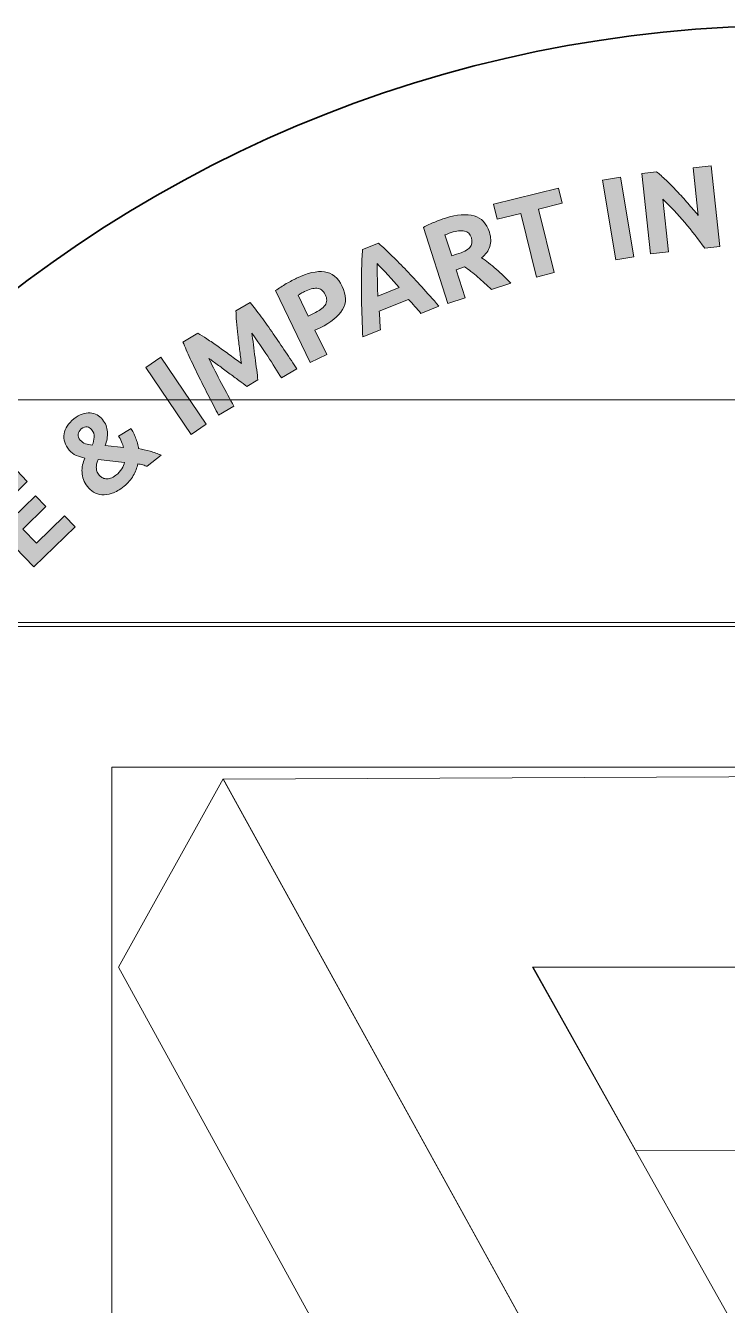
# Model space of a CAD drawing. Header units: inches. Extents: x -2274 to 2242, y -41 to -2.
# Drawn here: x 17.11 to 27.8, y -21.41 to -1.91 of the extents above; entities that cross this region are included whole.
import ezdxf

# ---------------------------------------------------------------- set-up
doc = ezdxf.new("R2010")
doc.units = ezdxf.units.IN
doc.header["$MEASUREMENT"] = 0
doc.layers.add('Layer 3', color=7, linetype='Continuous')

# ---------------------------------------------------------------- blocks, each defined once
blk = doc.blocks.new('block 10')
at = {"layer": 'Layer 3', "true_color": 0xffffff}
h = blk.add_hatch(color=7, dxfattribs=at)
h.dxf.hatch_style = 2
edge = h.paths.add_edge_path()
edge.add_spline(control_points=[(27.453, -5.3), (27.358, -5.169), (27.258, -5.039), (27.15, -4.912), (27.044, -4.786), (26.932, -4.667), (26.815, -4.557), (26.815, -4.557), (26.902, -5.36), (26.902, -5.36), (26.902, -5.36), (26.63, -5.39), (26.63, -5.39), (26.63, -5.39), (26.496, -4.163), (26.496, -4.163), (26.496, -4.163), (26.721, -4.139), (26.721, -4.139), (26.764, -4.174), (26.812, -4.217), (26.866, -4.268), (26.919, -4.32), (26.974, -4.375), (27.03, -4.434), (27.086, -4.493), (27.141, -4.554), (27.197, -4.618), (27.253, -4.682), (27.306, -4.743), (27.355, -4.802), (27.355, -4.802), (27.277, -4.079), (27.277, -4.079), (27.277, -4.079), (27.551, -4.049), (27.551, -4.049), (27.551, -4.049), (27.684, -5.275), (27.684, -5.275), (27.684, -5.275), (27.453, -5.3), (27.453, -5.3)], knot_values=[0, 0, 0, 0, 1, 1, 1, 2, 2, 2, 3, 3, 3, 4, 4, 4, 5, 5, 5, 6, 6, 6, 7, 7, 7, 8, 8, 8, 9, 9, 9, 10, 10, 10, 11, 11, 11, 12, 12, 12, 13, 13, 13, 14, 14, 14, 14], degree=3, periodic=1)
h = blk.add_hatch(color=7, dxfattribs=at)
h.dxf.hatch_style = 2
h.paths.add_polyline_path([(25.897, -4.265), (26.171, -4.219), (26.374, -5.436), (26.1, -5.482)])
h = blk.add_hatch(color=7, dxfattribs=at)
h.dxf.hatch_style = 2
h.paths.add_polyline_path([(25.227, -4.388), (25.284, -4.618), (24.922, -4.707), (25.16, -5.675), (24.89, -5.742), (24.653, -4.774), (24.291, -4.862), (24.235, -4.632)])
h = blk.add_hatch(color=7, dxfattribs=at)
h.dxf.hatch_style = 2
edge = h.paths.add_edge_path()
edge.add_spline(control_points=[(23.503, -4.845), (23.68, -4.789), (23.825, -4.777), (23.939, -4.81), (24.053, -4.842), (24.13, -4.925), (24.173, -5.057), (24.199, -5.14), (24.201, -5.213), (24.18, -5.277), (24.158, -5.34), (24.117, -5.398), (24.055, -5.45), (24.088, -5.472), (24.124, -5.498), (24.162, -5.527), (24.2, -5.557), (24.238, -5.588), (24.277, -5.621), (24.315, -5.654), (24.354, -5.69), (24.392, -5.727), (24.43, -5.764), (24.466, -5.801), (24.499, -5.837), (24.499, -5.837), (24.204, -5.931), (24.204, -5.931), (24.17, -5.9), (24.136, -5.868), (24.101, -5.835), (24.066, -5.803), (24.031, -5.771), (23.996, -5.742), (23.961, -5.712), (23.927, -5.684), (23.893, -5.658), (23.86, -5.631), (23.828, -5.608), (23.796, -5.588), (23.796, -5.588), (23.666, -5.63), (23.666, -5.63), (23.666, -5.63), (23.803, -6.059), (23.803, -6.059), (23.803, -6.059), (23.538, -6.143), (23.538, -6.143), (23.538, -6.143), (23.169, -4.985), (23.169, -4.985), (23.223, -4.955), (23.28, -4.929), (23.34, -4.904), (23.4, -4.88), (23.455, -4.86), (23.503, -4.845)], knot_values=[0, 0, 0, 0, 1, 1, 1, 2, 2, 2, 3, 3, 3, 4, 4, 4, 5, 5, 5, 6, 6, 6, 7, 7, 7, 8, 8, 8, 9, 9, 9, 10, 10, 10, 11, 11, 11, 12, 12, 12, 13, 13, 13, 14, 14, 14, 15, 15, 15, 16, 16, 16, 17, 17, 17, 18, 18, 18, 19, 19, 19, 19], degree=3, periodic=1)
edge = h.paths.add_edge_path()
edge.add_spline(control_points=[(23.59, -5.065), (23.571, -5.072), (23.554, -5.078), (23.539, -5.084), (23.524, -5.09), (23.51, -5.095), (23.497, -5.101), (23.497, -5.101), (23.599, -5.42), (23.599, -5.42), (23.599, -5.42), (23.673, -5.396), (23.673, -5.396), (23.773, -5.364), (23.84, -5.329), (23.875, -5.291), (23.91, -5.252), (23.918, -5.203), (23.899, -5.143), (23.881, -5.085), (23.846, -5.051), (23.795, -5.041), (23.743, -5.03), (23.675, -5.038), (23.59, -5.065)], knot_values=[0, 0, 0, 0, 1, 1, 1, 2, 2, 2, 3, 3, 3, 4, 4, 4, 5, 5, 5, 6, 6, 6, 7, 7, 7, 8, 8, 8, 8], degree=3, periodic=1)
h = blk.add_hatch(color=7, dxfattribs=at)
h.dxf.hatch_style = 2
edge = h.paths.add_edge_path()
edge.add_spline(control_points=[(23.128, -6.296), (23.099, -6.261), (23.069, -6.226), (23.038, -6.19), (23.006, -6.154), (22.975, -6.118), (22.943, -6.082), (22.943, -6.082), (22.496, -6.262), (22.496, -6.262), (22.499, -6.31), (22.501, -6.358), (22.504, -6.405), (22.506, -6.453), (22.509, -6.499), (22.512, -6.544), (22.512, -6.544), (22.245, -6.652), (22.245, -6.652), (22.238, -6.511), (22.233, -6.381), (22.23, -6.26), (22.226, -6.141), (22.224, -6.027), (22.224, -5.919), (22.224, -5.812), (22.225, -5.71), (22.227, -5.612), (22.229, -5.514), (22.234, -5.418), (22.241, -5.323), (22.241, -5.323), (22.485, -5.225), (22.485, -5.225), (22.554, -5.289), (22.624, -5.355), (22.694, -5.424), (22.764, -5.492), (22.836, -5.565), (22.911, -5.642), (22.985, -5.72), (23.063, -5.803), (23.143, -5.892), (23.224, -5.981), (23.311, -6.079), (23.404, -6.184), (23.404, -6.184), (23.128, -6.296), (23.128, -6.296)], knot_values=[0, 0, 0, 0, 1, 1, 1, 2, 2, 2, 3, 3, 3, 4, 4, 4, 5, 5, 5, 6, 6, 6, 7, 7, 7, 8, 8, 8, 9, 9, 9, 10, 10, 10, 11, 11, 11, 12, 12, 12, 13, 13, 13, 14, 14, 14, 15, 15, 15, 16, 16, 16, 16], degree=3, periodic=1)
edge = h.paths.add_edge_path()
edge.add_spline(control_points=[(22.462, -5.536), (22.463, -5.554), (22.463, -5.58), (22.464, -5.613), (22.464, -5.647), (22.465, -5.685), (22.466, -5.728), (22.467, -5.771), (22.468, -5.819), (22.469, -5.871), (22.469, -5.923), (22.471, -5.977), (22.473, -6.034), (22.473, -6.034), (22.8, -5.902), (22.8, -5.902), (22.762, -5.859), (22.726, -5.819), (22.691, -5.78), (22.657, -5.742), (22.625, -5.707), (22.595, -5.675), (22.565, -5.644), (22.539, -5.616), (22.516, -5.592), (22.493, -5.568), (22.475, -5.549), (22.462, -5.536)], knot_values=[0, 0, 0, 0, 1, 1, 1, 2, 2, 2, 3, 3, 3, 4, 4, 4, 5, 5, 5, 6, 6, 6, 7, 7, 7, 8, 8, 8, 9, 9, 9, 9], degree=3, periodic=1)
h = blk.add_hatch(color=7, dxfattribs=at)
h.dxf.hatch_style = 2
edge = h.paths.add_edge_path()
edge.add_spline(control_points=[(21.236, -5.76), (21.402, -5.68), (21.543, -5.647), (21.66, -5.663), (21.777, -5.678), (21.867, -5.752), (21.931, -5.885), (21.996, -6.018), (21.998, -6.136), (21.936, -6.239), (21.875, -6.342), (21.761, -6.433), (21.595, -6.514), (21.595, -6.514), (21.516, -6.552), (21.516, -6.552), (21.516, -6.552), (21.695, -6.924), (21.695, -6.924), (21.695, -6.924), (21.445, -7.044), (21.445, -7.044), (21.445, -7.044), (20.917, -5.949), (20.917, -5.949), (20.966, -5.912), (21.02, -5.877), (21.079, -5.843), (21.138, -5.81), (21.19, -5.782), (21.236, -5.76)], knot_values=[0, 0, 0, 0, 1, 1, 1, 2, 2, 2, 3, 3, 3, 4, 4, 4, 5, 5, 5, 6, 6, 6, 7, 7, 7, 8, 8, 8, 9, 9, 9, 10, 10, 10, 10], degree=3, periodic=1)
edge = h.paths.add_edge_path()
edge.add_spline(control_points=[(21.355, -5.965), (21.337, -5.974), (21.32, -5.983), (21.302, -5.992), (21.285, -6.002), (21.271, -6.011), (21.258, -6.018), (21.258, -6.018), (21.413, -6.338), (21.413, -6.338), (21.413, -6.338), (21.492, -6.3), (21.492, -6.3), (21.578, -6.259), (21.638, -6.216), (21.67, -6.171), (21.703, -6.126), (21.703, -6.072), (21.672, -6.008), (21.658, -5.977), (21.639, -5.954), (21.618, -5.939), (21.597, -5.924), (21.574, -5.915), (21.547, -5.913), (21.52, -5.911), (21.491, -5.915), (21.458, -5.924), (21.426, -5.934), (21.392, -5.948), (21.355, -5.965)], knot_values=[0, 0, 0, 0, 1, 1, 1, 2, 2, 2, 3, 3, 3, 4, 4, 4, 5, 5, 5, 6, 6, 6, 7, 7, 7, 8, 8, 8, 9, 9, 9, 10, 10, 10, 10], degree=3, periodic=1)
h = blk.add_hatch(color=7, dxfattribs=at)
h.dxf.hatch_style = 2
edge = h.paths.add_edge_path()
edge.add_spline(control_points=[(19.734, -6.598), (19.772, -6.621), (19.818, -6.65), (19.871, -6.685), (19.924, -6.721), (19.981, -6.76), (20.041, -6.802), (20.101, -6.844), (20.162, -6.888), (20.223, -6.933), (20.284, -6.978), (20.342, -7.021), (20.396, -7.061), (20.387, -6.995), (20.377, -6.924), (20.368, -6.848), (20.358, -6.773), (20.349, -6.698), (20.341, -6.625), (20.333, -6.552), (20.326, -6.484), (20.321, -6.42), (20.316, -6.356), (20.313, -6.302), (20.312, -6.257), (20.312, -6.257), (20.529, -6.129), (20.529, -6.129), (20.581, -6.193), (20.637, -6.267), (20.697, -6.349), (20.757, -6.431), (20.819, -6.518), (20.881, -6.608), (20.943, -6.699), (21.005, -6.79), (21.067, -6.882), (21.129, -6.974), (21.186, -7.061), (21.24, -7.142), (21.24, -7.142), (21.007, -7.279), (21.007, -7.279), (20.943, -7.178), (20.872, -7.068), (20.796, -6.949), (20.719, -6.831), (20.639, -6.712), (20.556, -6.595), (20.563, -6.648), (20.57, -6.708), (20.578, -6.773), (20.587, -6.839), (20.595, -6.904), (20.604, -6.969), (20.612, -7.035), (20.62, -7.097), (20.628, -7.156), (20.635, -7.216), (20.642, -7.267), (20.647, -7.309), (20.647, -7.309), (20.48, -7.408), (20.48, -7.408), (20.446, -7.382), (20.405, -7.352), (20.356, -7.317), (20.307, -7.281), (20.257, -7.244), (20.204, -7.205), (20.151, -7.165), (20.098, -7.127), (20.045, -7.088), (19.992, -7.049), (19.943, -7.014), (19.9, -6.981), (19.962, -7.111), (20.027, -7.238), (20.093, -7.363), (20.16, -7.488), (20.222, -7.603), (20.28, -7.708), (20.28, -7.708), (20.047, -7.845), (20.047, -7.845), (20.002, -7.759), (19.954, -7.666), (19.903, -7.568), (19.853, -7.47), (19.803, -7.371), (19.754, -7.273), (19.705, -7.174), (19.659, -7.079), (19.616, -6.986), (19.573, -6.894), (19.536, -6.809), (19.505, -6.732), (19.505, -6.732), (19.734, -6.598), (19.734, -6.598)], knot_values=[0, 0, 0, 0, 1, 1, 1, 2, 2, 2, 3, 3, 3, 4, 4, 4, 5, 5, 5, 6, 6, 6, 7, 7, 7, 8, 8, 8, 9, 9, 9, 10, 10, 10, 11, 11, 11, 12, 12, 12, 13, 13, 13, 14, 14, 14, 15, 15, 15, 16, 16, 16, 17, 17, 17, 18, 18, 18, 19, 19, 19, 20, 20, 20, 21, 21, 21, 22, 22, 22, 23, 23, 23, 24, 24, 24, 25, 25, 25, 26, 26, 26, 27, 27, 27, 28, 28, 28, 29, 29, 29, 30, 30, 30, 31, 31, 31, 32, 32, 32, 33, 33, 33, 33], degree=3, periodic=1)
h = blk.add_hatch(color=7, dxfattribs=at)
h.dxf.hatch_style = 2
h.paths.add_polyline_path([(18.938, -7.12), (19.167, -6.964), (19.861, -7.984), (19.632, -8.14)])
h = blk.add_hatch(color=7, dxfattribs=at)
h.dxf.hatch_style = 2
edge = h.paths.add_edge_path()
edge.add_spline(control_points=[(18.051, -8.936), (18.023, -8.901), (18.002, -8.865), (17.989, -8.828), (17.976, -8.791), (17.969, -8.753), (17.967, -8.716), (17.965, -8.679), (17.968, -8.642), (17.976, -8.606), (17.984, -8.569), (17.995, -8.535), (18.009, -8.5), (17.965, -8.491), (17.922, -8.478), (17.88, -8.461), (17.837, -8.444), (17.801, -8.417), (17.772, -8.38), (17.706, -8.299), (17.68, -8.216), (17.694, -8.133), (17.708, -8.049), (17.758, -7.973), (17.844, -7.904), (17.887, -7.869), (17.93, -7.844), (17.971, -7.83), (18.013, -7.816), (18.053, -7.81), (18.091, -7.812), (18.128, -7.815), (18.163, -7.825), (18.196, -7.842), (18.228, -7.859), (18.256, -7.883), (18.281, -7.914), (18.326, -7.971), (18.35, -8.034), (18.354, -8.103), (18.357, -8.173), (18.346, -8.242), (18.321, -8.311), (18.321, -8.311), (18.601, -8.34), (18.601, -8.34), (18.595, -8.315), (18.584, -8.286), (18.569, -8.251), (18.554, -8.217), (18.539, -8.189), (18.524, -8.166), (18.524, -8.166), (18.714, -8.05), (18.714, -8.05), (18.727, -8.069), (18.739, -8.091), (18.751, -8.115), (18.763, -8.14), (18.774, -8.166), (18.784, -8.192), (18.794, -8.219), (18.803, -8.247), (18.812, -8.275), (18.82, -8.304), (18.826, -8.331), (18.83, -8.357), (18.886, -8.366), (18.945, -8.379), (19.004, -8.396), (19.064, -8.413), (19.12, -8.433), (19.172, -8.456), (19.172, -8.456), (18.961, -8.626), (18.961, -8.626), (18.943, -8.62), (18.921, -8.613), (18.893, -8.605), (18.866, -8.598), (18.841, -8.592), (18.817, -8.59), (18.804, -8.649), (18.781, -8.709), (18.748, -8.768), (18.715, -8.827), (18.668, -8.882), (18.607, -8.931), (18.542, -8.983), (18.481, -9.018), (18.425, -9.037), (18.368, -9.056), (18.317, -9.063), (18.27, -9.059), (18.223, -9.054), (18.181, -9.041), (18.144, -9.018), (18.108, -8.995), (18.077, -8.968), (18.051, -8.936)], knot_values=[0, 0, 0, 0, 1, 1, 1, 2, 2, 2, 3, 3, 3, 4, 4, 4, 5, 5, 5, 6, 6, 6, 7, 7, 7, 8, 8, 8, 9, 9, 9, 10, 10, 10, 11, 11, 11, 12, 12, 12, 13, 13, 13, 14, 14, 14, 15, 15, 15, 16, 16, 16, 17, 17, 17, 18, 18, 18, 19, 19, 19, 20, 20, 20, 21, 21, 21, 22, 22, 22, 23, 23, 23, 24, 24, 24, 25, 25, 25, 26, 26, 26, 27, 27, 27, 28, 28, 28, 29, 29, 29, 30, 30, 30, 31, 31, 31, 32, 32, 32, 33, 33, 33, 33], degree=3, periodic=1)
edge = h.paths.add_edge_path()
edge.add_spline(control_points=[(18.112, -8.065), (18.095, -8.044), (18.073, -8.031), (18.046, -8.025), (18.019, -8.019), (17.989, -8.03), (17.956, -8.056), (17.927, -8.079), (17.911, -8.107), (17.909, -8.138), (17.908, -8.169), (17.918, -8.199), (17.941, -8.228), (17.961, -8.252), (17.986, -8.269), (18.018, -8.281), (18.051, -8.292), (18.086, -8.3), (18.124, -8.303), (18.14, -8.262), (18.15, -8.222), (18.153, -8.181), (18.156, -8.141), (18.142, -8.103), (18.112, -8.065)], knot_values=[0, 0, 0, 0, 1, 1, 1, 2, 2, 2, 3, 3, 3, 4, 4, 4, 5, 5, 5, 6, 6, 6, 7, 7, 7, 8, 8, 8, 8], degree=3, periodic=1)
edge = h.paths.add_edge_path()
edge.add_spline(control_points=[(18.228, -8.761), (18.239, -8.774), (18.253, -8.786), (18.27, -8.797), (18.288, -8.807), (18.308, -8.814), (18.33, -8.816), (18.353, -8.818), (18.377, -8.816), (18.403, -8.808), (18.429, -8.8), (18.455, -8.785), (18.483, -8.763), (18.522, -8.731), (18.552, -8.699), (18.573, -8.665), (18.594, -8.631), (18.608, -8.598), (18.614, -8.566), (18.614, -8.566), (18.211, -8.523), (18.211, -8.523), (18.204, -8.54), (18.198, -8.558), (18.193, -8.577), (18.188, -8.596), (18.185, -8.616), (18.185, -8.637), (18.185, -8.657), (18.188, -8.678), (18.194, -8.699), (18.2, -8.72), (18.211, -8.74), (18.228, -8.761)], knot_values=[0, 0, 0, 0, 1, 1, 1, 2, 2, 2, 3, 3, 3, 4, 4, 4, 5, 5, 5, 6, 6, 6, 7, 7, 7, 8, 8, 8, 9, 9, 9, 10, 10, 10, 11, 11, 11, 11], degree=3, periodic=1)
h = blk.add_hatch(color=7, dxfattribs=at)
h.dxf.hatch_style = 2
h.paths.add_polyline_path([(17.235, -10.157), (16.375, -9.273), (16.972, -8.692), (17.134, -8.859), (16.736, -9.246), (16.905, -9.42), (17.259, -9.076), (17.417, -9.239), (17.064, -9.583), (17.272, -9.796), (17.699, -9.38), (17.861, -9.547)])
at = {"layer": 'Layer 3', "lineweight": 0}
for points in [[(25.897, -4.265), (26.171, -4.219), (26.374, -5.436), (26.1, -5.482), (25.897, -4.265)], [(25.227, -4.388), (25.284, -4.618), (24.922, -4.707), (25.16, -5.675), (24.89, -5.742), (24.653, -4.774), (24.291, -4.862), (24.235, -4.632), (25.227, -4.388)], [(18.938, -7.12), (19.167, -6.964), (19.861, -7.984), (19.632, -8.14), (18.938, -7.12)], [(17.235, -10.157), (16.375, -9.273), (16.972, -8.692), (17.134, -8.859), (16.736, -9.246), (16.905, -9.42), (17.259, -9.076), (17.417, -9.239), (17.064, -9.583), (17.272, -9.796), (17.699, -9.38), (17.861, -9.547), (17.235, -10.157)]]:
    blk.add_lwpolyline(points, dxfattribs=at)
for points, knots in [([(27.453, -5.3), (27.358, -5.169), (27.258, -5.039), (27.15, -4.912), (27.044, -4.786), (26.932, -4.667), (26.815, -4.557), (26.815, -4.557), (26.902, -5.36), (26.902, -5.36), (26.902, -5.36), (26.63, -5.39), (26.63, -5.39), (26.63, -5.39), (26.496, -4.163), (26.496, -4.163), (26.496, -4.163), (26.721, -4.139), (26.721, -4.139), (26.764, -4.174), (26.812, -4.217), (26.866, -4.268), (26.919, -4.32), (26.974, -4.375), (27.03, -4.434), (27.086, -4.493), (27.141, -4.554), (27.197, -4.618), (27.253, -4.682), (27.306, -4.743), (27.355, -4.802), (27.355, -4.802), (27.277, -4.079), (27.277, -4.079), (27.277, -4.079), (27.551, -4.049), (27.551, -4.049), (27.551, -4.049), (27.684, -5.275), (27.684, -5.275), (27.684, -5.275), (27.453, -5.3), (27.453, -5.3)], [0, 0, 0, 0, 1, 1, 1, 2, 2, 2, 3, 3, 3, 4, 4, 4, 5, 5, 5, 6, 6, 6, 7, 7, 7, 8, 8, 8, 9, 9, 9, 10, 10, 10, 11, 11, 11, 12, 12, 12, 13, 13, 13, 14, 14, 14, 14]), ([(23.503, -4.845), (23.68, -4.789), (23.825, -4.777), (23.939, -4.81), (24.053, -4.842), (24.13, -4.925), (24.173, -5.057), (24.199, -5.14), (24.201, -5.213), (24.18, -5.277), (24.158, -5.34), (24.117, -5.398), (24.055, -5.45), (24.088, -5.472), (24.124, -5.498), (24.162, -5.527), (24.2, -5.557), (24.238, -5.588), (24.277, -5.621), (24.315, -5.654), (24.354, -5.69), (24.392, -5.727), (24.43, -5.764), (24.466, -5.801), (24.499, -5.837), (24.499, -5.837), (24.204, -5.931), (24.204, -5.931), (24.17, -5.9), (24.136, -5.868), (24.101, -5.835), (24.066, -5.803), (24.031, -5.771), (23.996, -5.742), (23.961, -5.712), (23.927, -5.684), (23.893, -5.658), (23.86, -5.631), (23.828, -5.608), (23.796, -5.588), (23.796, -5.588), (23.666, -5.63), (23.666, -5.63), (23.666, -5.63), (23.803, -6.059), (23.803, -6.059), (23.803, -6.059), (23.538, -6.143), (23.538, -6.143), (23.538, -6.143), (23.169, -4.985), (23.169, -4.985), (23.223, -4.955), (23.28, -4.929), (23.34, -4.904), (23.4, -4.88), (23.455, -4.86), (23.503, -4.845)], [0, 0, 0, 0, 1, 1, 1, 2, 2, 2, 3, 3, 3, 4, 4, 4, 5, 5, 5, 6, 6, 6, 7, 7, 7, 8, 8, 8, 9, 9, 9, 10, 10, 10, 11, 11, 11, 12, 12, 12, 13, 13, 13, 14, 14, 14, 15, 15, 15, 16, 16, 16, 17, 17, 17, 18, 18, 18, 19, 19, 19, 19]), ([(23.59, -5.065), (23.571, -5.072), (23.554, -5.078), (23.539, -5.084), (23.524, -5.09), (23.51, -5.095), (23.497, -5.101), (23.497, -5.101), (23.599, -5.42), (23.599, -5.42), (23.599, -5.42), (23.673, -5.396), (23.673, -5.396), (23.773, -5.364), (23.84, -5.329), (23.875, -5.291), (23.91, -5.252), (23.918, -5.203), (23.899, -5.143), (23.881, -5.085), (23.846, -5.051), (23.795, -5.041), (23.743, -5.03), (23.675, -5.038), (23.59, -5.065)], [0, 0, 0, 0, 1, 1, 1, 2, 2, 2, 3, 3, 3, 4, 4, 4, 5, 5, 5, 6, 6, 6, 7, 7, 7, 8, 8, 8, 8]), ([(23.128, -6.296), (23.099, -6.261), (23.069, -6.226), (23.038, -6.19), (23.006, -6.154), (22.975, -6.118), (22.943, -6.082), (22.943, -6.082), (22.496, -6.262), (22.496, -6.262), (22.499, -6.31), (22.501, -6.358), (22.504, -6.405), (22.506, -6.453), (22.509, -6.499), (22.512, -6.544), (22.512, -6.544), (22.245, -6.652), (22.245, -6.652), (22.238, -6.511), (22.233, -6.381), (22.23, -6.26), (22.226, -6.141), (22.224, -6.027), (22.224, -5.919), (22.224, -5.812), (22.225, -5.71), (22.227, -5.612), (22.229, -5.514), (22.234, -5.418), (22.241, -5.323), (22.241, -5.323), (22.485, -5.225), (22.485, -5.225), (22.554, -5.289), (22.624, -5.355), (22.694, -5.424), (22.764, -5.492), (22.836, -5.565), (22.911, -5.642), (22.985, -5.72), (23.063, -5.803), (23.143, -5.892), (23.224, -5.981), (23.311, -6.079), (23.404, -6.184), (23.404, -6.184), (23.128, -6.296), (23.128, -6.296)], [0, 0, 0, 0, 1, 1, 1, 2, 2, 2, 3, 3, 3, 4, 4, 4, 5, 5, 5, 6, 6, 6, 7, 7, 7, 8, 8, 8, 9, 9, 9, 10, 10, 10, 11, 11, 11, 12, 12, 12, 13, 13, 13, 14, 14, 14, 15, 15, 15, 16, 16, 16, 16]), ([(21.236, -5.76), (21.402, -5.68), (21.543, -5.647), (21.66, -5.663), (21.777, -5.678), (21.867, -5.752), (21.931, -5.885), (21.996, -6.018), (21.998, -6.136), (21.936, -6.239), (21.875, -6.342), (21.761, -6.433), (21.595, -6.514), (21.595, -6.514), (21.516, -6.552), (21.516, -6.552), (21.516, -6.552), (21.695, -6.924), (21.695, -6.924), (21.695, -6.924), (21.445, -7.044), (21.445, -7.044), (21.445, -7.044), (20.917, -5.949), (20.917, -5.949), (20.966, -5.912), (21.02, -5.877), (21.079, -5.843), (21.138, -5.81), (21.19, -5.782), (21.236, -5.76)], [0, 0, 0, 0, 1, 1, 1, 2, 2, 2, 3, 3, 3, 4, 4, 4, 5, 5, 5, 6, 6, 6, 7, 7, 7, 8, 8, 8, 9, 9, 9, 10, 10, 10, 10]), ([(22.462, -5.536), (22.463, -5.554), (22.463, -5.58), (22.464, -5.613), (22.464, -5.647), (22.465, -5.685), (22.466, -5.728), (22.467, -5.771), (22.468, -5.819), (22.469, -5.871), (22.469, -5.923), (22.471, -5.977), (22.473, -6.034), (22.473, -6.034), (22.8, -5.902), (22.8, -5.902), (22.762, -5.859), (22.726, -5.819), (22.691, -5.78), (22.657, -5.742), (22.625, -5.707), (22.595, -5.675), (22.565, -5.644), (22.539, -5.616), (22.516, -5.592), (22.493, -5.568), (22.475, -5.549), (22.462, -5.536)], [0, 0, 0, 0, 1, 1, 1, 2, 2, 2, 3, 3, 3, 4, 4, 4, 5, 5, 5, 6, 6, 6, 7, 7, 7, 8, 8, 8, 9, 9, 9, 9]), ([(21.355, -5.965), (21.337, -5.974), (21.32, -5.983), (21.302, -5.992), (21.285, -6.002), (21.271, -6.011), (21.258, -6.018), (21.258, -6.018), (21.413, -6.338), (21.413, -6.338), (21.413, -6.338), (21.492, -6.3), (21.492, -6.3), (21.578, -6.259), (21.638, -6.216), (21.67, -6.171), (21.703, -6.126), (21.703, -6.072), (21.672, -6.008), (21.658, -5.977), (21.639, -5.954), (21.618, -5.939), (21.597, -5.924), (21.574, -5.915), (21.547, -5.913), (21.52, -5.911), (21.491, -5.915), (21.458, -5.924), (21.426, -5.934), (21.392, -5.948), (21.355, -5.965)], [0, 0, 0, 0, 1, 1, 1, 2, 2, 2, 3, 3, 3, 4, 4, 4, 5, 5, 5, 6, 6, 6, 7, 7, 7, 8, 8, 8, 9, 9, 9, 10, 10, 10, 10]), ([(19.734, -6.598), (19.772, -6.621), (19.818, -6.65), (19.871, -6.685), (19.924, -6.721), (19.981, -6.76), (20.041, -6.802), (20.101, -6.844), (20.162, -6.888), (20.223, -6.933), (20.284, -6.978), (20.342, -7.021), (20.396, -7.061), (20.387, -6.995), (20.377, -6.924), (20.368, -6.848), (20.358, -6.773), (20.349, -6.698), (20.341, -6.625), (20.333, -6.552), (20.326, -6.484), (20.321, -6.42), (20.316, -6.356), (20.313, -6.302), (20.312, -6.257), (20.312, -6.257), (20.529, -6.129), (20.529, -6.129), (20.581, -6.193), (20.637, -6.267), (20.697, -6.349), (20.757, -6.431), (20.819, -6.518), (20.881, -6.608), (20.943, -6.699), (21.005, -6.79), (21.067, -6.882), (21.129, -6.974), (21.186, -7.061), (21.24, -7.142), (21.24, -7.142), (21.007, -7.279), (21.007, -7.279), (20.943, -7.178), (20.872, -7.068), (20.796, -6.949), (20.719, -6.831), (20.639, -6.712), (20.556, -6.595), (20.563, -6.648), (20.57, -6.708), (20.578, -6.773), (20.587, -6.839), (20.595, -6.904), (20.604, -6.969), (20.612, -7.035), (20.62, -7.097), (20.628, -7.156), (20.635, -7.216), (20.642, -7.267), (20.647, -7.309), (20.647, -7.309), (20.48, -7.408), (20.48, -7.408), (20.446, -7.382), (20.405, -7.352), (20.356, -7.317), (20.307, -7.281), (20.257, -7.244), (20.204, -7.205), (20.151, -7.165), (20.098, -7.127), (20.045, -7.088), (19.992, -7.049), (19.943, -7.014), (19.9, -6.981), (19.962, -7.111), (20.027, -7.238), (20.093, -7.363), (20.16, -7.488), (20.222, -7.603), (20.28, -7.708), (20.28, -7.708), (20.047, -7.845), (20.047, -7.845), (20.002, -7.759), (19.954, -7.666), (19.903, -7.568), (19.853, -7.47), (19.803, -7.371), (19.754, -7.273), (19.705, -7.174), (19.659, -7.079), (19.616, -6.986), (19.573, -6.894), (19.536, -6.809), (19.505, -6.732), (19.505, -6.732), (19.734, -6.598), (19.734, -6.598)], [0, 0, 0, 0, 1, 1, 1, 2, 2, 2, 3, 3, 3, 4, 4, 4, 5, 5, 5, 6, 6, 6, 7, 7, 7, 8, 8, 8, 9, 9, 9, 10, 10, 10, 11, 11, 11, 12, 12, 12, 13, 13, 13, 14, 14, 14, 15, 15, 15, 16, 16, 16, 17, 17, 17, 18, 18, 18, 19, 19, 19, 20, 20, 20, 21, 21, 21, 22, 22, 22, 23, 23, 23, 24, 24, 24, 25, 25, 25, 26, 26, 26, 27, 27, 27, 28, 28, 28, 29, 29, 29, 30, 30, 30, 31, 31, 31, 32, 32, 32, 33, 33, 33, 33]), ([(18.051, -8.936), (18.023, -8.901), (18.002, -8.865), (17.989, -8.828), (17.976, -8.791), (17.969, -8.753), (17.967, -8.716), (17.965, -8.679), (17.968, -8.642), (17.976, -8.606), (17.984, -8.569), (17.995, -8.535), (18.009, -8.5), (17.965, -8.491), (17.922, -8.478), (17.88, -8.461), (17.837, -8.444), (17.801, -8.417), (17.772, -8.38), (17.706, -8.299), (17.68, -8.216), (17.694, -8.133), (17.708, -8.049), (17.758, -7.973), (17.844, -7.904), (17.887, -7.869), (17.93, -7.844), (17.971, -7.83), (18.013, -7.816), (18.053, -7.81), (18.091, -7.812), (18.128, -7.815), (18.163, -7.825), (18.196, -7.842), (18.228, -7.859), (18.256, -7.883), (18.281, -7.914), (18.326, -7.971), (18.35, -8.034), (18.354, -8.103), (18.357, -8.173), (18.346, -8.242), (18.321, -8.311), (18.321, -8.311), (18.601, -8.34), (18.601, -8.34), (18.595, -8.315), (18.584, -8.286), (18.569, -8.251), (18.554, -8.217), (18.539, -8.189), (18.524, -8.166), (18.524, -8.166), (18.714, -8.05), (18.714, -8.05), (18.727, -8.069), (18.739, -8.091), (18.751, -8.115), (18.763, -8.14), (18.774, -8.166), (18.784, -8.192), (18.794, -8.219), (18.803, -8.247), (18.812, -8.275), (18.82, -8.304), (18.826, -8.331), (18.83, -8.357), (18.886, -8.366), (18.945, -8.379), (19.004, -8.396), (19.064, -8.413), (19.12, -8.433), (19.172, -8.456), (19.172, -8.456), (18.961, -8.626), (18.961, -8.626), (18.943, -8.62), (18.921, -8.613), (18.893, -8.605), (18.866, -8.598), (18.841, -8.592), (18.817, -8.59), (18.804, -8.649), (18.781, -8.709), (18.748, -8.768), (18.715, -8.827), (18.668, -8.882), (18.607, -8.931), (18.542, -8.983), (18.481, -9.018), (18.425, -9.037), (18.368, -9.056), (18.317, -9.063), (18.27, -9.059), (18.223, -9.054), (18.181, -9.041), (18.144, -9.018), (18.108, -8.995), (18.077, -8.968), (18.051, -8.936)], [0, 0, 0, 0, 1, 1, 1, 2, 2, 2, 3, 3, 3, 4, 4, 4, 5, 5, 5, 6, 6, 6, 7, 7, 7, 8, 8, 8, 9, 9, 9, 10, 10, 10, 11, 11, 11, 12, 12, 12, 13, 13, 13, 14, 14, 14, 15, 15, 15, 16, 16, 16, 17, 17, 17, 18, 18, 18, 19, 19, 19, 20, 20, 20, 21, 21, 21, 22, 22, 22, 23, 23, 23, 24, 24, 24, 25, 25, 25, 26, 26, 26, 27, 27, 27, 28, 28, 28, 29, 29, 29, 30, 30, 30, 31, 31, 31, 32, 32, 32, 33, 33, 33, 33]), ([(18.112, -8.065), (18.095, -8.044), (18.073, -8.031), (18.046, -8.025), (18.019, -8.019), (17.989, -8.03), (17.956, -8.056), (17.927, -8.079), (17.911, -8.107), (17.909, -8.138), (17.908, -8.169), (17.918, -8.199), (17.941, -8.228), (17.961, -8.252), (17.986, -8.269), (18.018, -8.281), (18.051, -8.292), (18.086, -8.3), (18.124, -8.303), (18.14, -8.262), (18.15, -8.222), (18.153, -8.181), (18.156, -8.141), (18.142, -8.103), (18.112, -8.065)], [0, 0, 0, 0, 1, 1, 1, 2, 2, 2, 3, 3, 3, 4, 4, 4, 5, 5, 5, 6, 6, 6, 7, 7, 7, 8, 8, 8, 8]), ([(18.228, -8.761), (18.239, -8.774), (18.253, -8.786), (18.27, -8.797), (18.288, -8.807), (18.308, -8.814), (18.33, -8.816), (18.353, -8.818), (18.377, -8.816), (18.403, -8.808), (18.429, -8.8), (18.455, -8.785), (18.483, -8.763), (18.522, -8.731), (18.552, -8.699), (18.573, -8.665), (18.594, -8.631), (18.608, -8.598), (18.614, -8.566), (18.614, -8.566), (18.211, -8.523), (18.211, -8.523), (18.204, -8.54), (18.198, -8.558), (18.193, -8.577), (18.188, -8.596), (18.185, -8.616), (18.185, -8.637), (18.185, -8.657), (18.188, -8.678), (18.194, -8.699), (18.2, -8.72), (18.211, -8.74), (18.228, -8.761)], [0, 0, 0, 0, 1, 1, 1, 2, 2, 2, 3, 3, 3, 4, 4, 4, 5, 5, 5, 6, 6, 6, 7, 7, 7, 8, 8, 8, 9, 9, 9, 10, 10, 10, 11, 11, 11, 11])]:
    blk.add_open_spline(points, degree=3, knots=knots, dxfattribs=at)
blk = doc.blocks.new('block 15')
at = {"layer": 'Layer 3', "lineweight": 0}
for points in [[(18.422, -13.211), (39.342, -13.211), (39.342, -32.186), (18.422, -32.186), (18.422, -13.211)], [(27.214, -32.078), (18.522, -16.258), (20.115, -13.39), (27.326, -26.458), (31.351, -19.048), (34.538, -19.048), (27.214, -32.078)], [(27.328, -26.455), (28.917, -23.528), (24.83, -16.256), (39.242, -16.248), (37.725, -13.31), (20.116, -13.391), (27.328, -26.455)], [(27.215, -32.078), (34.533, -19.052), (26.398, -19.047), (24.838, -16.258), (39.242, -16.256), (30.454, -32.086), (27.215, -32.078)]]:
    blk.add_lwpolyline(points, dxfattribs=at)
at = {"layer": 'Layer 3', "color": 7, "lineweight": 20, "true_color": 0xffffff}
for points in [[(27.214, -32.078), (18.522, -16.258), (20.115, -13.39), (27.326, -26.458), (31.351, -19.048), (34.538, -19.048), (27.214, -32.078)], [(27.328, -26.455), (28.917, -23.528), (24.83, -16.256), (39.242, -16.248), (37.725, -13.31), (20.116, -13.391), (27.328, -26.455)], [(27.215, -32.078), (34.533, -19.052), (26.398, -19.047), (24.838, -16.258), (39.242, -16.256), (30.454, -32.086), (27.215, -32.078)]]:
    blk.add_lwpolyline(points, dxfattribs=at)
blk = doc.blocks.new('block 14')
at = {"layer": 'Layer 3', "lineweight": 0}
blk.add_lwpolyline([(13.881, -7.612), (43.883, -7.612), (43.883, -37.614), (13.881, -37.614), (13.881, -7.612)], dxfattribs=at)
at = {"layer": 'Layer 3'}
blk.add_blockref('block 15', (0, 0), dxfattribs=at)
blk = doc.blocks.new('block 13')
at = {"layer": 'Layer 3', "lineweight": 0}
blk.add_lwpolyline([(18.422, -13.211), (39.342, -13.211), (39.342, -32.186), (18.422, -32.186), (18.422, -13.211)], dxfattribs=at)
at = {"layer": 'Layer 3'}
blk.add_blockref('block 14', (0, 0), dxfattribs=at)
blk = doc.blocks.new('block 12')
at = {"layer": 'Layer 3'}
blk.add_blockref('block 13', (0, 0), dxfattribs=at)
blk = doc.blocks.new('block 20')
at = {"layer": 'Layer 3', "lineweight": 0}
blk.add_lwpolyline([(-2270.58, -11.005), (396.774, -11.005), (393.146, -30.257), (-2274.209, -30.257), (-2270.58, -11.005)], dxfattribs=at)
blk = doc.blocks.new('block 21')
at = {"layer": 'Layer 3', "lineweight": 0}
blk.add_lwpolyline([(2238.594, -30.321), (-428.76, -30.321), (-425.132, -11.069), (2242.222, -11.069), (2238.594, -30.321)], dxfattribs=at)
blk = doc.blocks.new('block 19')
at = {"layer": 'Layer 3'}
for name in ['block 20', 'block 21']:
    blk.add_blockref(name, (0, 0), dxfattribs=at)
blk = doc.blocks.new('block 18')
at = {"layer": 'Layer 3'}
blk.add_blockref('block 19', (0, 0), dxfattribs=at)
blk = doc.blocks.new('block 17')
at = {"layer": 'Layer 3'}
blk.add_blockref('block 18', (0, 0), dxfattribs=at)
blk = doc.blocks.new('block 16')
at = {"layer": 'Layer 3'}
blk.add_blockref('block 17', (0, 0), dxfattribs=at)

msp = doc.modelspace()

# ---------------------------------------------------------------- linework, layer by layer
at = {"layer": 'Layer 3', "color": 7, "lineweight": 35, "true_color": 0xffffff}
msp.add_open_spline([(48.316, -21.41), (48.316, -32.18), (39.586, -40.911), (28.816, -40.911), (18.046, -40.911), (9.317, -32.18), (9.317, -21.41), (9.317, -10.641), (18.046, -1.911), (28.816, -1.911), (39.586, -1.911), (48.316, -10.641), (48.316, -21.41)], degree=3, knots=[0, 0, 0, 0, 1, 1, 1, 2, 2, 2, 3, 3, 3, 4, 4, 4, 4], dxfattribs=at)

# ---------------------------------------------------------------- block references
at = {"layer": 'Layer 3'}
for name in ['block 10', 'block 16', 'block 12']:
    msp.add_blockref(name, (0, 0), dxfattribs=at)

doc.saveas('drawing.dxf')
